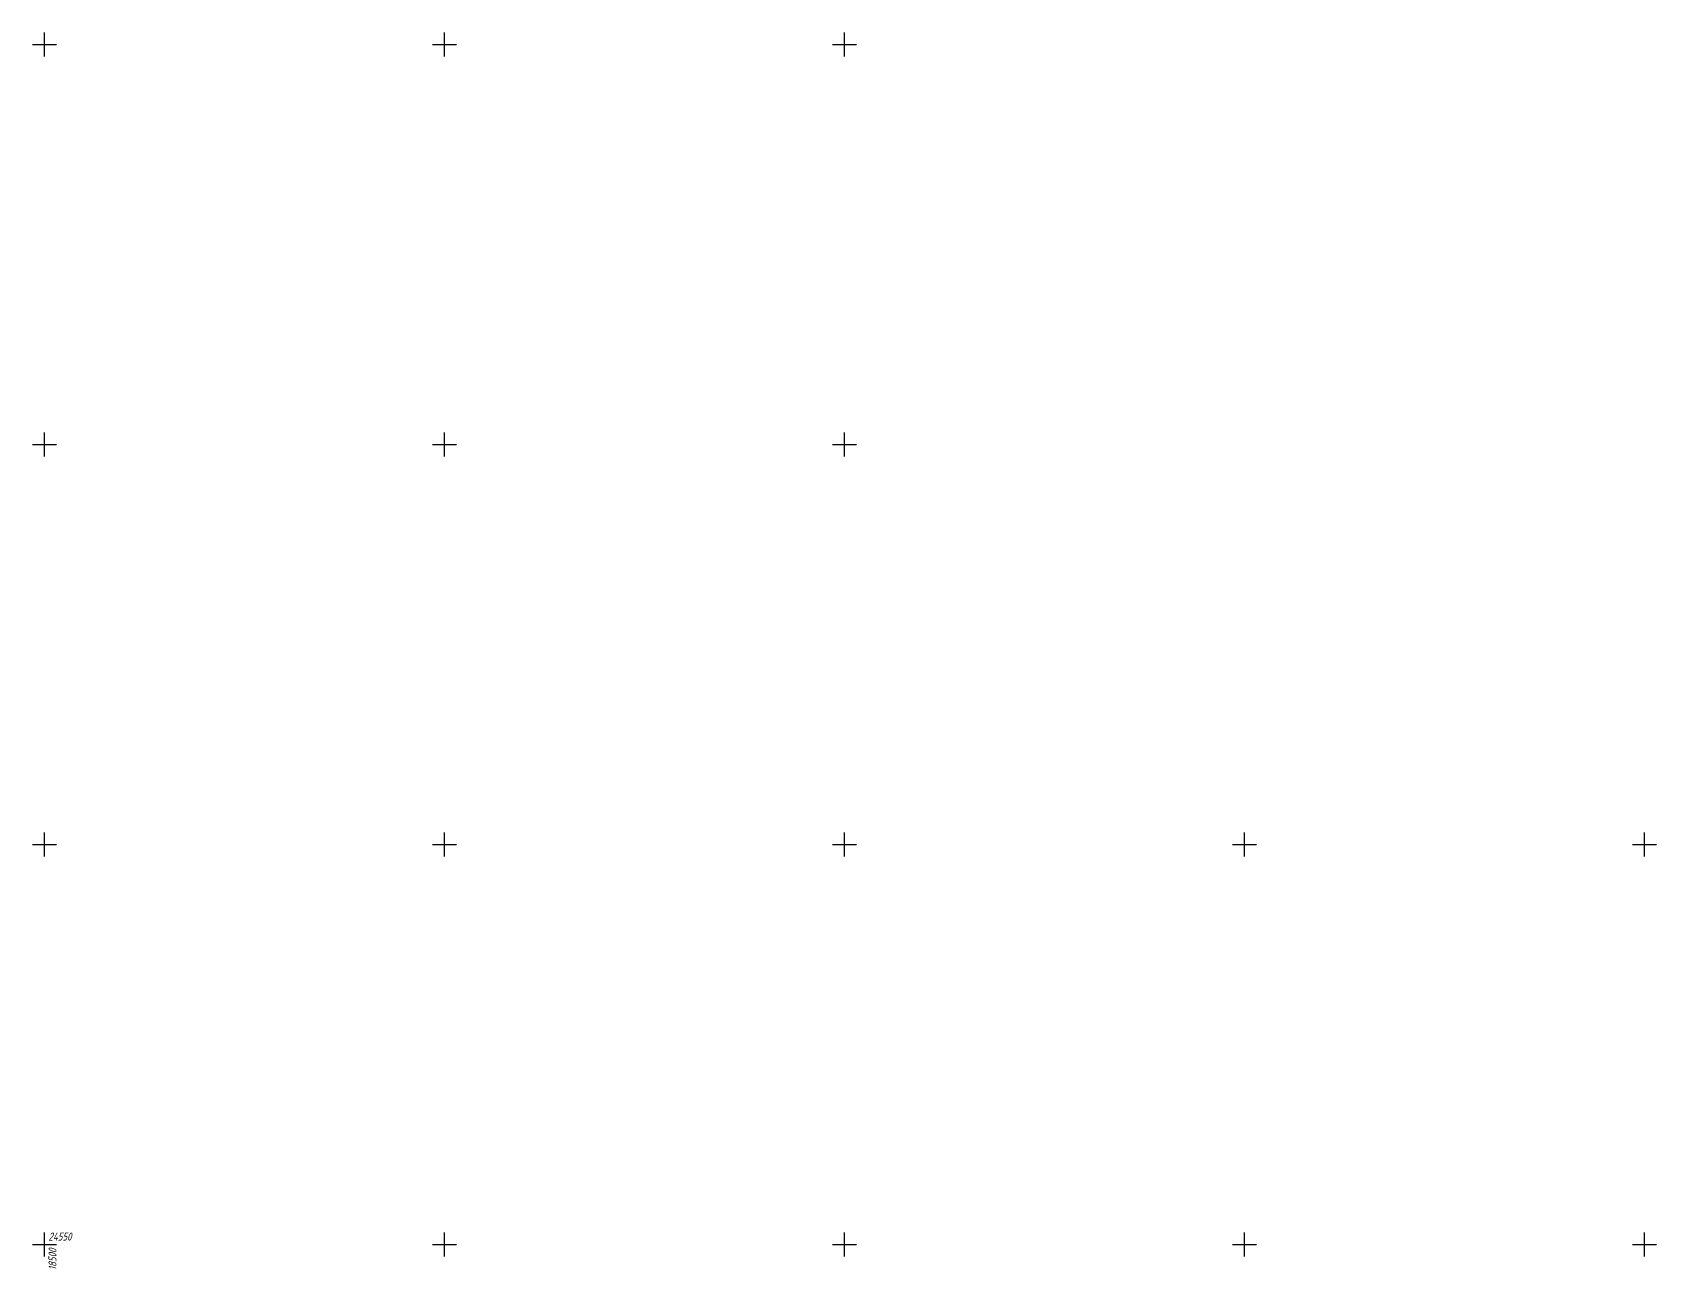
# Model space of a CAD drawing. Header units: metres. Extents: x 2491 to 4153, y 1142 to 2058.
# Drawn here: x 3090.5 to 3293.5, y 1553.3 to 1707.8 of the extents above; entities that cross this region are included whole.
import ezdxf
from ezdxf.enums import TextEntityAlignment as Align

# ---------------------------------------------------------------- set-up
doc = ezdxf.new("R2010")
doc.units = ezdxf.units.M
doc.layers.add('02_Сетка', color=7, linetype='Continuous', transparency=0.6)
doc.layers.add('Сетка', color=7, linetype='Continuous')
doc.styles.get("Standard").update_dxf_attribs({"font": 'GOST_0.TTF'})

# ---------------------------------------------------------------- blocks, each defined once
blk = doc.blocks.new('g5_012')
at = {"color": 92}
for points in [[(-1.5, 0), (1.5, 0)], [(0, -1.5), (0, 1.5)]]:
    blk.add_lwpolyline(points, dxfattribs=at)

msp = doc.modelspace()

# ---------------------------------------------------------------- block references
at = {"layer": '02_Сетка', "color": 92, "linetype": 'Continuous', "lineweight": 15, "ltscale": 0.5}
for p in [(3092.03, 1706.26), (3142.03, 1706.26), (3192.03, 1706.26), (3092.03, 1656.26), (3142.03, 1656.26), (3192.03, 1656.26), (3092.03, 1606.26), (3142.03, 1606.26), (3192.03, 1606.26), (3242.03, 1606.26), (3292.03, 1606.26), (3092.03, 1556.26), (3142.03, 1556.26), (3192.03, 1556.26), (3242.03, 1556.26), (3292.03, 1556.26)]:
    msp.add_blockref('g5_012', p, dxfattribs=at)

# ---------------------------------------------------------------- texts
at = {"layer": 'Сетка', "color": 3, "oblique": 15}
msp.add_text('24550', height=1, dxfattribs=at).set_placement((3092.53, 1556.76))
msp.add_text('18500', height=1, rotation=90, dxfattribs=at).set_placement((3092.53, 1555.76), align=Align.TOP_RIGHT)

doc.saveas('drawing.dxf')
